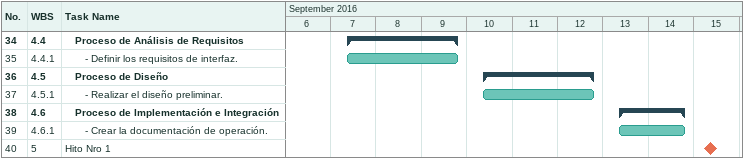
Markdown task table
| ID | WBS | Task | Start | Finish |
|---|---|---|---|---|
| 34 | 4.4 | **Proceso de Análisis de Requisitos** | 2016-09-07 | 2016-09-09 |
| 35 | 4.4.1 | - Definir los requisitos de interfaz. | 2016-09-07 | 2016-09-09 |
| 36 | 4.5 | **Proceso de Diseño** | 2016-09-10 | 2016-09-12 |
| 37 | 4.5.1 | - Realizar el diseño preliminar. | 2016-09-10 | 2016-09-12 |
| 38 | 4.6 | **Proceso de Implementación e Integración** | 2016-09-13 | 2016-09-14 |
| 39 | 4.6.1 | - Crear la documentación de operación. | 2016-09-13 | 2016-09-14 |
| 40 | 5 | Hito Nro 1 (milestone) | 2016-09-15 | 2016-09-15 |
